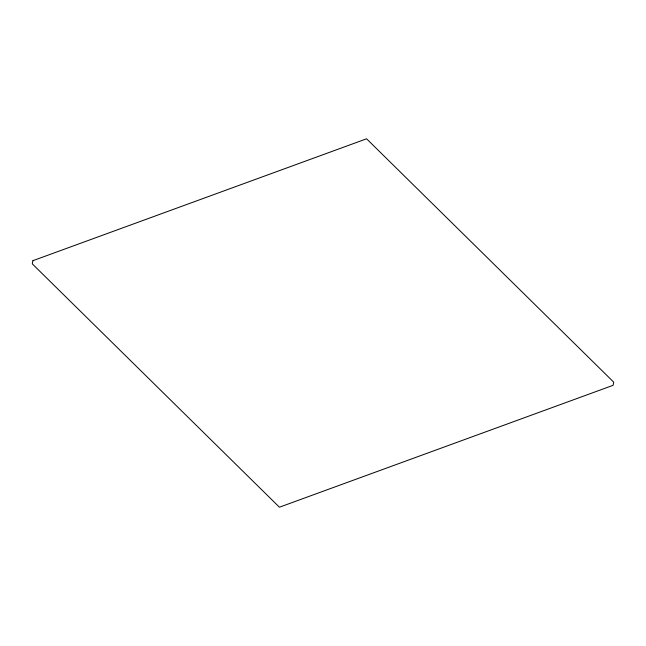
<?xml version="1.0" encoding="UTF-8"?>
<svg xmlns="http://www.w3.org/2000/svg" width="646" height="646" viewBox="0 0 646 646"><rect width="100%" height="100%" fill="white"/><g stroke="black" fill="none" stroke-linecap="round" stroke-linejoin="round"><path stroke-width="0.97" d="M32.906 260.677L32.3 263.867L279.427 507.207L613.094 385.323L613.7 382.133L366.573 138.793L32.906 260.677"/></g></svg>
